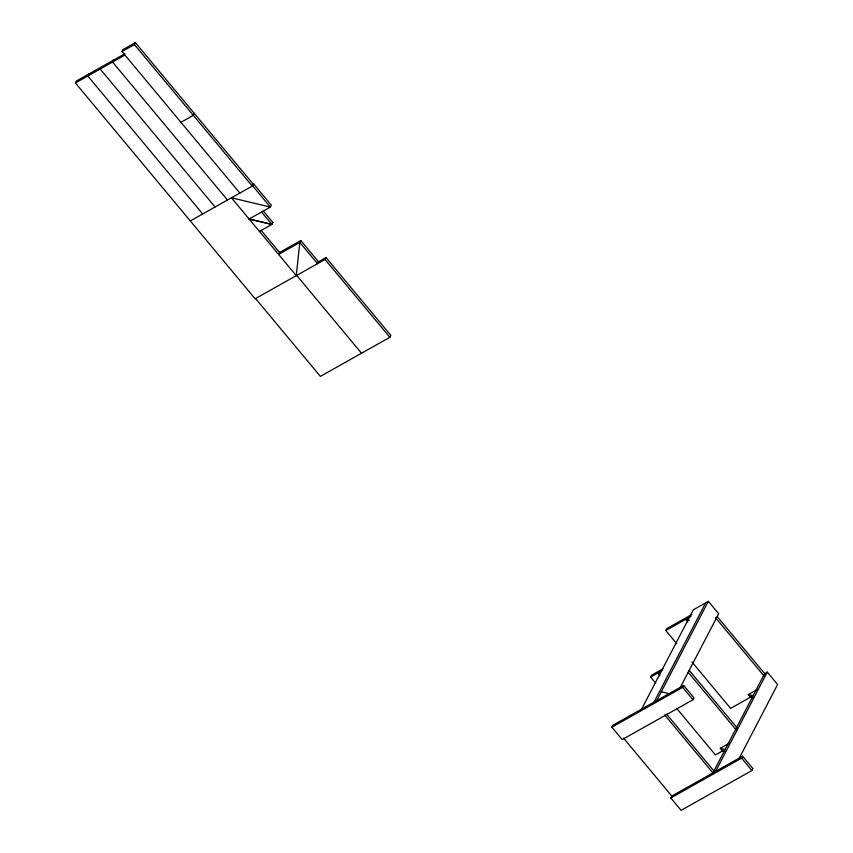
<?xml version="1.0" encoding="UTF-8"?>
<svg xmlns="http://www.w3.org/2000/svg" width="853" height="853" viewBox="0 0 853 853"><rect width="100%" height="100%" fill="white"/><g stroke="black" fill="none" stroke-linecap="round" stroke-linejoin="round"><path stroke-width="1.28" d="M249.151 219.061L271.915 224.35L272.875 222.398L263.3 211.086M255.559 298.539L320.376 376.386L389.842 337.308L390.834 335.4L326.017 257.553L325.014 259.461L255.122 298.785L75.395 82.944L76.386 81.035L124.815 53.792M88.776 74.072L87.784 75.981L202.694 213.975M101.166 67.099L100.174 69.008L215.084 207.002M113.556 60.126L112.564 62.034L227.474 200.028M239.864 193.066L122 51.532L122.992 49.623L135.392 42.65L253.245 184.184L252.253 186.093L134.39 44.559L135.392 42.65M194.313 113.417L193.322 115.326L180.932 122.299M190.304 220.938L252.68 185.847L253.672 183.939L271.35 205.168L270.358 207.076L249.119 219.018L271.819 224.435L272.811 222.526M300.821 240.557L279.581 252.499L278.59 254.407L299.829 242.465L317.508 263.694L318.5 261.786L300.821 240.557L299.829 242.465L296.268 275.647L231.44 197.789L270.358 207.076L252.68 185.847M611.878 727.204L612.87 725.285L683.669 685.46L693.979 697.85L692.988 699.759L622.189 739.583L611.878 727.204L682.677 687.369L683.669 685.46M676.738 643.674L665.788 630.538L666.779 628.629L691.922 614.48M655.669 683.157L650.626 677.09L651.617 675.181L662.941 668.805M641.627 709.12L693.318 609.799L708.363 601.333L718.684 613.723L679.756 688.499M654.016 702.147L705.708 602.826M656.671 700.654L708.363 601.333M670.81 797.971L671.801 796.052L742.6 756.227L752.911 768.606L751.919 770.526L681.12 810.35L670.81 797.971L741.609 758.136L742.6 756.227M712.937 772.914L764.64 673.593L767.295 672.1L777.605 684.49L738.687 759.266M715.592 771.421L767.295 672.1M122 51.532L134.39 44.559M75.395 82.944L124.954 55.072M259.429 231.408L271.819 224.435M318.084 262.02L326.017 257.553M665.788 630.538L690.93 616.388M650.626 677.09L662.173 670.586M752.922 697.786L750.512 697.189L748.305 694.534L757.24 689.501M752.325 696.165L730.616 708.385L691.89 661.875M724.943 751.557L722.523 750.949L720.316 748.294L729.262 743.262M723.376 750.469L715.443 754.937L676.717 708.427M689.309 620.248L685.684 619.342L687.902 621.997M748.305 694.534L753.135 695.739M660.115 673.71L657.706 673.102L659.913 675.757M661.31 691.74L669.061 693.681M720.316 748.294L725.146 749.51M261.54 212.088L271.915 224.35M717.181 616.602L765.173 674.233M715.347 617.497L764.171 676.141M689.192 670.373L737.184 727.993M688.2 672.281L736.182 729.901M682.677 687.369L692.988 699.759M741.609 758.136L751.919 770.526M325.014 259.461L389.842 337.308M666.481 714.014L714.462 771.634M261.061 230.257L280.424 253.512M664.636 714.91L713.471 773.543M296.695 275.402L361.523 353.238M623.5 738.048L672.324 796.691"/></g></svg>
